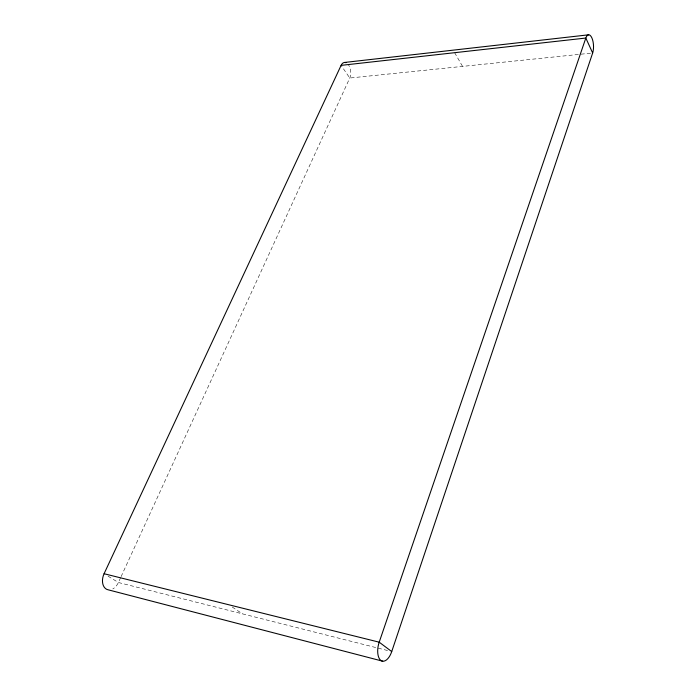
<?xml version="1.0" encoding="UTF-8"?>
<svg xmlns="http://www.w3.org/2000/svg" width="696" height="696" viewBox="0 0 696 696"><rect width="100%" height="100%" fill="white"/><g stroke="black" fill="none" stroke-linecap="round" stroke-linejoin="round"><path stroke-width="0.52" stroke-dasharray="3.48 2.61" d="M120.669 577.567L118.407 582.508A12.076 8.291 -71.3 0 1 112.796 588.929M121.121 576.584L349.766 78.022A9.309 5.29 84 0 0 348.583 64.963M590.513 53.209L349.766 78.022L341.101 65.372M387.524 650.508L118.407 582.508L107.654 575.923M232.229 607.034L242.512 613.863M454.636 52.696L462.562 66.398"/><path stroke-width="1.04" d="M592.661 52.992L585.832 38.045L379.198 642.182A14.52 7.299 -77.9 0 0 380.869 660.434A14.52 7.299 -77.9 0 0 391.726 651.569L592.661 52.992A10.762 4.272 86.9 0 0 591.852 37.819A10.762 4.272 86.9 0 0 585.832 38.045L341.101 65.372L104.078 573.73A12.076 8.291 -71.3 0 0 108.272 589.834L382.713 661.2M344.616 62.449L588.703 34.8M104.078 573.73L379.198 642.182L391.726 651.569M341.101 65.372A9.309 5.29 84 0 1 346.008 62.692"/></g></svg>
